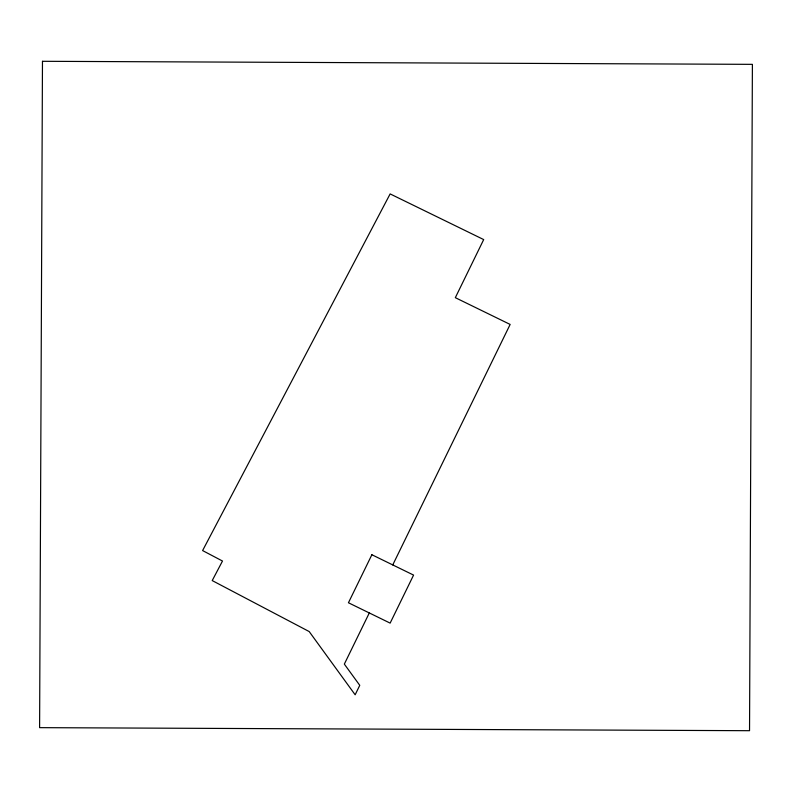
<?xml version="1.0" encoding="UTF-8"?>
<svg xmlns="http://www.w3.org/2000/svg" width="792" height="792" viewBox="0 0 792 792"><rect width="100%" height="100%" fill="white"/><g stroke="black" fill="none" stroke-linecap="round" stroke-linejoin="round"><path stroke-width="1.19" d="M369.3 612.949L344.332 664.112L359.766 685.337L355.153 694.782L309.197 631.561L212.216 580.576L222.493 561.033L202.603 550.569L390.139 193.911L483.694 239.58L455.331 297.673L510.147 324.433L392.753 564.924M42.471 61.301L39.6 727.65L749.539 730.699L752.4 64.35L42.471 61.301M371.884 554.737L348.44 602.762L390.139 623.116L413.582 575.091L371.884 554.737"/></g></svg>
